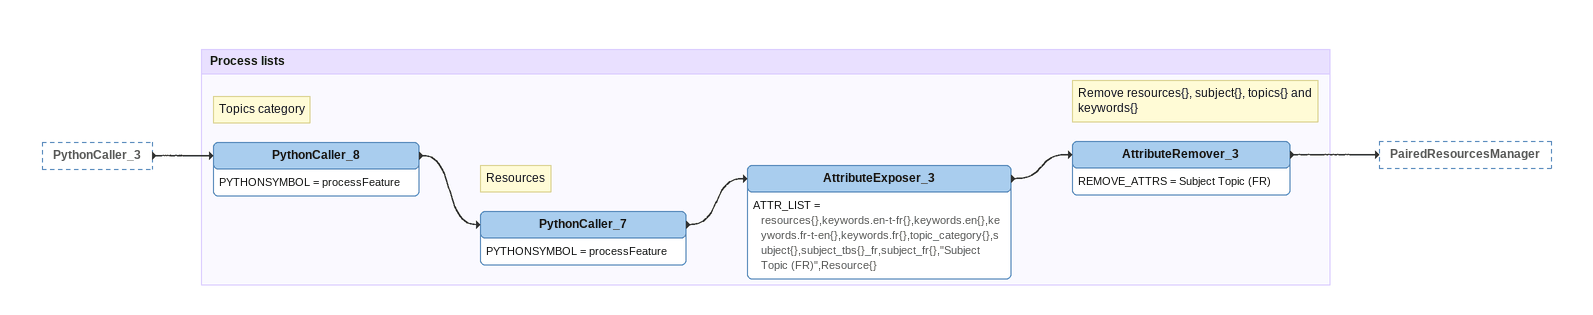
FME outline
PythonCaller_3 [outside]
    -> PythonCaller_8

Bookmark: Process lists
Note: Topics category
PythonCaller_8
    PYTHONSYMBOL = processFeature
    -> PythonCaller_7
Note: Resources
PythonCaller_7
    PYTHONSYMBOL = processFeature
    -> AttributeExposer_3
AttributeExposer_3
    ATTR_LIST = resources{},keywords.en-t-fr{},keywords.en{},keywords.fr-t-en{},keywords.fr{},topic_category{},subject{},subject_tbs{}_fr,subject_fr{},"Subject Topic (FR)",Resource{}
    -> AttributeRemover_3
Note: Remove resources{}, subject{}, topics{} and keywords{}
AttributeRemover_3
    REMOVE_ATTRS = Subject Topic (FR)
    -> PairedResourcesManager
